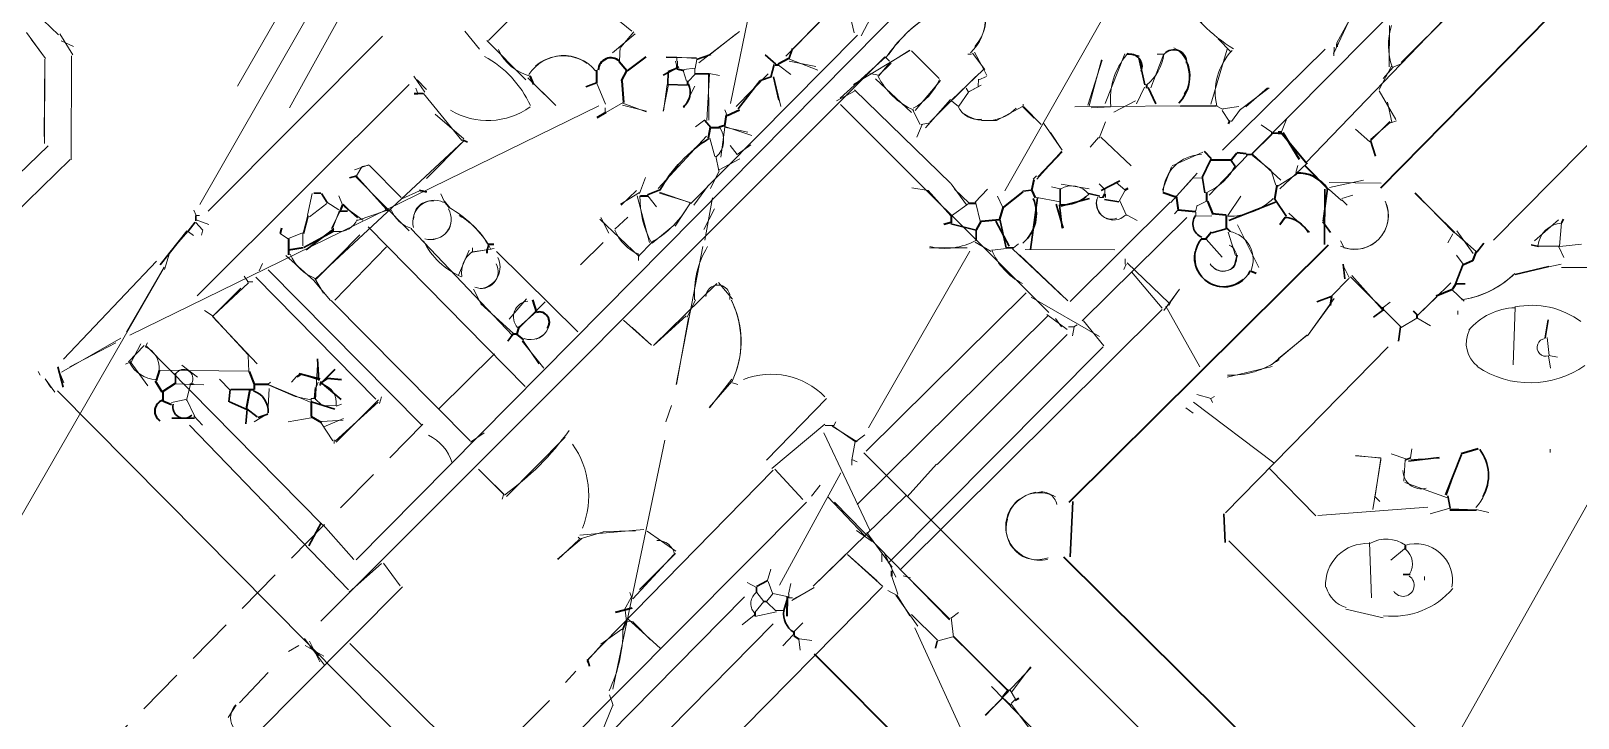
# Model space of a CAD drawing. Header units: millimetres. Extents: x -23299 to 140949, y -27274 to 87783.
# Drawn here: x 93866 to 108544, y 50403 to 56919 of the extents above; entities that cross this region are included whole.
import ezdxf

# ---------------------------------------------------------------- set-up
doc = ezdxf.new("R2010")
doc.units = ezdxf.units.MM
doc.linetypes.add('DASHED', pattern=[666.674799, 446.523571, -220.151228])
for name, color, linetype, lineweight in [('A_DASHED', 8, 'DASHED', 18), ('A_HATCH', 252, 'CONTINUOUS', 15), ('A_MED', 9, 'CONTINUOUS', 20), ('A_THIN', 8, 'CONTINUOUS', 15), ('CHECK', 2, 'CONTINUOUS', 35), ('P_DASHED', 200, 'DASHED', 20), ('P_NOMARK', 6, 'CONTINUOUS', 35), ('SYM', 4, 'CONTINUOUS', 25), ('TEXT_SHAPE', 7, 'CONTINUOUS', 30)]:
    doc.layers.add(name, color=color, linetype=linetype, lineweight=lineweight)

msp = doc.modelspace()

# ---------------------------------------------------------------- linework, layer by layer
at = {"layer": 'A_DASHED', "lineweight": 15}
msp.add_line((103255, 58740), (105248, 56722), dxfattribs=at)
at = {"layer": 'A_HATCH', "lineweight": 15}
for p, q in [((103308, 54436), (101790, 52934)), ((101705, 52429), (103517, 54221)), ((102463, 52806), (103698, 54039)), ((101998, 51871), (104037, 53923))]:
    msp.add_line(p, q, dxfattribs=at)
at = {"layer": 'A_HATCH', "lineweight": 20}
msp.add_line((102112, 51810), (104598, 54277), dxfattribs=at)
at = {"layer": 'A_MED', "lineweight": 20}
for p, q in [((101289, 60017), (100502, 56231)), ((104866, 58506), (103107, 55402)), ((96768, 57546), (95469, 55273)), ((101602, 57214), (101675, 56901)), ((105962, 55667), (107355, 57117)), ((99400, 57053), (99567, 56915)), ((106755, 56971), (106753, 56579)), ((97202, 56869), (95549, 55211)), ((99586, 56909), (99461, 56766)), ((100589, 56913), (100203, 56615)), ((94252, 56684), (94247, 55697)), ((99893, 56668), (100181, 56665)), ((99995, 56669), (100181, 56657)), ((102817, 56718), (102908, 56546)), ((104244, 56701), (104056, 56231)), ((104614, 56701), (104492, 56378)), ((106229, 56765), (106228, 56682)), ((93998, 56650), (93994, 55850)), ((100055, 56545), (100086, 56442)), ((100163, 56564), (100163, 56513)), ((100184, 56648), (100169, 56563)), ((100304, 56512), (100280, 56069)), ((100295, 56508), (100298, 56071)), ((100299, 56516), (100400, 56495)), ((100957, 56593), (101074, 56507)), ((101824, 56516), (101908, 56498)), ((102027, 56614), (101908, 56495)), ((104028, 56642), (103893, 56215)), ((104022, 56644), (103906, 56210)), ((106774, 56584), (106656, 56364)), ((99233, 56429), (99316, 56224)), ((99914, 56410), (99863, 56158)), ((99903, 56411), (99866, 56157)), ((100164, 56395), (100060, 56189)), ((100907, 56482), (100959, 56262)), ((100915, 56484), (100980, 56203)), ((102882, 56405), (102759, 56339)), ((104431, 56384), (104355, 56226)), ((97589, 56327), (97955, 55881)), ((99485, 56239), (99321, 56144)), ((99477, 56214), (99705, 56159)), ((99482, 56235), (99703, 56153)), ((104345, 56257), (104141, 56148)), ((97701, 56129), (97972, 55894)), ((100258, 56076), (100172, 56010)), ((105108, 56211), (103771, 56198)), ((104769, 56205), (105108, 56205)), ((105111, 56210), (105178, 56175)), ((105167, 56165), (105235, 56063)), ((105326, 56203), (105174, 56180)), ((100450, 56007), (100411, 55723)), ((100429, 56020), (100706, 55927)), ((100446, 56006), (100667, 55958)), ((104062, 56057), (104001, 55901)), ((105537, 56027), (105639, 55960)), ((106765, 56055), (106574, 55889)), ((106759, 56060), (106578, 55879)), ((106820, 56065), (106769, 56048)), ((96954, 55545), (97005, 55631)), ((100365, 55730), (100391, 55593)), ((104688, 55631), (104602, 55410)), ((104984, 55770), (104693, 55641)), ((105404, 55736), (105043, 55360)), ((105456, 55738), (105633, 55595)), ((105458, 55747), (105724, 55503)), ((105969, 55661), (105714, 55420)), ((100397, 55593), (100312, 55423)), ((105633, 55593), (105677, 55455)), ((105876, 55561), (105688, 55444)), ((106181, 55481), (106677, 55475)), ((106508, 55504), (106187, 55433)), ((96534, 55377), (96489, 55171)), ((97552, 55401), (97385, 55328)), ((97754, 55374), (97788, 55306)), ((99611, 55405), (99466, 55268)), ((99617, 55355), (99734, 54913)), ((99718, 55356), (99800, 55252)), ((102224, 55432), (102377, 55407)), ((102627, 55418), (102766, 55286)), ((103035, 55353), (103083, 55250)), ((103639, 55466), (103906, 55421)), ((104000, 55470), (104050, 55419)), ((104054, 55423), (104054, 55372)), ((104055, 55422), (104153, 55479)), ((104161, 55480), (104245, 55411)), ((104243, 55404), (104189, 55304)), ((96672, 55295), (96787, 55221)), ((96813, 55238), (96719, 55046)), ((96793, 55217), (96729, 55052)), ((102768, 55284), (102599, 55164)), ((102831, 55286), (102872, 55114)), ((104748, 55218), (104714, 55184)), ((105801, 55190), (105996, 55009)), ((97472, 55042), (98439, 54027)), ((104260, 55174), (104361, 55122)), ((105070, 55165), (104917, 55163)), ((105314, 55079), (105514, 54677)), ((96231, 54997), (96309, 54945)), ((96444, 55005), (96310, 54950)), ((96447, 54999), (96446, 54880)), ((96735, 55016), (96769, 55016)), ((99294, 54912), (99080, 54700)), ((99754, 54909), (99637, 54788)), ((102824, 54915), (102975, 54827)), ((105016, 54944), (105167, 54774)), ((105223, 55009), (105294, 54789)), ((107357, 54996), (107308, 54909)), ((107368, 55011), (107576, 54827)), ((107394, 55024), (107550, 54808)), ((98055, 54862), (98055, 54828)), ((99630, 54794), (99630, 54743)), ((102392, 54861), (102748, 54861)), ((103121, 54856), (102985, 54840)), ((104149, 54843), (103298, 54846)), ((107390, 54793), (107455, 54706)), ((95058, 54736), (94176, 53805)), ((95129, 54678), (94772, 54062)), ((104307, 54635), (104599, 54291)), ((106311, 54702), (106375, 54573)), ((108383, 54707), (107948, 54611)), ((108388, 54675), (109353, 54675)), ((95858, 54478), (95596, 54216)), ((96558, 54570), (96641, 54433)), ((98066, 54469), (98134, 54333)), ((104762, 54469), (104615, 54267)), ((104762, 54469), (104676, 54351)), ((106370, 54572), (106202, 54401)), ((106863, 54114), (106385, 54586)), ((107462, 54357), (107348, 54463)), ((100170, 54369), (100092, 54203)), ((106230, 54380), (105978, 54027)), ((106188, 54317), (105978, 54028)), ((106761, 54348), (106694, 54296)), ((99753, 53938), (99488, 54177)), ((107014, 54196), (106864, 54105)), ((107014, 54197), (107145, 54122)), ((94671, 53962), (94235, 53735)), ((95297, 53748), (95448, 53637)), ((95930, 53693), (95087, 53702)), ((95656, 53615), (95757, 53513)), ((100517, 53618), (100303, 53346)), ((98905, 48678), (94119, 53506)), ((95508, 53564), (95238, 53571)), ((96117, 53565), (96525, 53395)), ((96558, 53432), (96625, 53369)), ((105059, 53430), (105077, 53396)), ((95337, 53423), (95200, 53396)), ((96115, 53292), (95985, 53213)), ((96626, 53367), (96761, 53364)), ((96813, 53378), (96762, 53361)), ((95411, 53268), (95493, 53181)), ((96526, 53251), (96307, 53211)), ((96616, 53205), (96729, 53032)), ((96829, 53228), (96625, 53216)), ((96830, 53242), (96644, 53165)), ((101398, 53190), (100894, 52769)), ((101468, 53172), (101706, 53023)), ((101481, 53169), (101688, 53022)), ((106065, 47866), (109026, 53133)), ((99879, 53037), (99386, 50677)), ((101389, 53109), (101825, 52184)), ((101655, 52853), (101654, 52802)), ((101655, 52855), (101705, 52834)), ((101767, 52919), (104404, 50282)), ((99157, 50963), (100908, 52752)), ((100922, 52763), (101190, 52474)), ((101550, 52727), (100967, 51664)), ((105615, 52770), (106057, 52319)), ((101426, 52502), (101773, 52135)), ((106075, 52323), (107120, 52404)), ((101795, 52163), (102037, 51835)), ((99092, 52104), (98862, 51910)), ((100887, 51815), (100850, 51697)), ((100662, 51687), (100749, 51641)), ((101943, 51645), (99063, 48726)), ((99560, 51546), (99493, 51426)), ((100752, 51595), (100818, 51508)), ((101296, 51641), (101086, 51517)), ((101996, 51611), (102084, 51566)), ((102072, 51567), (102279, 51274)), ((102081, 51572), (102205, 51371)), ((99497, 51426), (99412, 51405)), ((99504, 51425), (99517, 51322)), ((100729, 51378), (100614, 51288)), ((100818, 51509), (100735, 51405)), ((100847, 51503), (100933, 51420)), ((100937, 51424), (101004, 51424)), ((102220, 51385), (102466, 51140)), ((99472, 51247), (99274, 51102)), ((102595, 51355), (102617, 51169)), ((96460, 51158), (96652, 50904)), ((99278, 51098), (99145, 50948)), ((101099, 51191), (100999, 51087)), ((101152, 51151), (101165, 51048)), ((101156, 51155), (101275, 51139)), ((99141, 50945), (99170, 50895)), ((103664, 50000), (102978, 50703)), ((98786, 50569), (97022, 48816)), ((103079, 50600), (103162, 50525)), ((103199, 50576), (103165, 50542)), ((103165, 50536), (103376, 50253))]:
    msp.add_line(p, q, dxfattribs=at)
at = {"layer": 'A_MED', "lineweight": 15}
msp.add_line((99987, 53567), (100242, 54875), dxfattribs=at)
at = {"layer": 'A_MED', "lineweight": 20}
for centre, radius, start, end in [((104754, 56272), 647, 139.3224, 185.8369), ((104186, 56744), 429, 308.1745, 354.0849), ((104563, 56497), 300, 324.3794, 60.7636), ((105678, 56335), 576, 136.2065, 192.8152), ((102933, 56461), 393, 237.8433, 315.6361), ((100225, 55882), 213, 312.2494, 34.671), ((104975, 55380), 366, 90.6173, 178.729), ((104798, 55896), 556, 293.5933, 332.9572), ((103740, 55241), 208, 38.9466, 120.9569), ((104137, 55286), 161, 158.9848, 315.1407), ((97562, 55334), 300, 201.8323, 253.941), ((104118, 55279), 145, 162.3759, 290.2773), ((105237, 55760), 598, 268.5244, 314.0429), ((98230, 55242), 712, 206.2176, 246.9099), ((102535, 55483), 626, 257.0209, 298.2754), ((105189, 54749), 272, 336.4094, 79.5261), ((96709, 54959), 414, 202.4322, 249.3421), ((105174, 54771), 132, 207.1848, 62.6701), ((105178, 54787), 146, 211.913, 317.3957), ((107306, 55274), 914, 278.2333, 314.253), ((107318, 55253), 891, 279.7968, 314.6096), ((94869, 53726), 214, 354.7398, 67.6846), ((95315, 53621), 87.9, 330.8642, 146.5357), ((100889, 52951), 712, 44.3992, 111.5981), ((96581, 53393), 182, 351.1852, 76.693), ((95935, 50406), 175, 135.1979, 280.6399)]:
    msp.add_arc(centre, radius, start, end, dxfattribs=at)
at = {"layer": 'A_THIN', "lineweight": 15}
for p, q in [((105451, 55757), (112092, 62453)), ((98068, 59346), (96318, 56189)), ((98207, 56827), (100488, 59160)), ((92899, 58060), (94128, 56882)), ((96728, 57963), (95825, 56395)), ((96953, 51902), (102438, 57448)), ((107361, 57111), (106865, 56620)), ((101835, 57047), (101742, 56873)), ((106224, 56701), (106389, 57052)), ((106391, 57051), (106254, 56806)), ((93825, 56903), (94006, 56656)), ((93869, 56842), (94006, 56656)), ((94139, 56892), (94263, 56691)), ((94153, 56825), (94270, 56771)), ((97982, 56918), (98123, 56747)), ((98190, 56829), (98560, 56456)), ((99597, 56892), (99382, 56712)), ((100128, 55282), (101708, 56879)), ((100553, 56888), (100314, 56698)), ((101968, 56674), (96616, 51323)), ((99455, 56768), (99451, 56632)), ((99994, 56666), (99994, 56632)), ((101544, 56281), (101975, 56673)), ((101670, 56411), (102205, 56734)), ((101976, 56666), (102010, 56631)), ((102018, 56618), (102205, 56736)), ((102220, 56729), (102484, 56467)), ((102220, 56729), (102484, 56467)), ((102756, 56699), (102790, 56699)), ((102800, 56707), (102915, 56552)), ((104551, 56699), (104619, 56699)), ((105214, 56746), (105060, 56224)), ((106144, 56745), (105171, 55789)), ((106251, 56801), (106251, 56767)), ((106263, 56801), (106263, 56767)), ((93999, 56650), (93993, 55918)), ((99982, 56633), (99991, 56597)), ((100000, 56632), (100000, 56598)), ((100163, 56567), (100061, 56554)), ((101058, 56631), (101312, 56581)), ((101062, 56651), (101333, 56547)), ((102019, 56624), (101911, 56492)), ((102598, 56261), (102902, 56553)), ((102911, 56548), (102934, 56497)), ((106873, 56610), (106789, 56575)), ((95443, 54407), (97453, 56410)), ((97500, 56489), (97604, 56338)), ((97518, 56376), (97538, 56327)), ((97529, 56454), (97619, 56362)), ((102592, 55472), (101680, 56361)), ((101879, 56465), (102220, 56145)), ((102494, 56448), (102256, 56163)), ((102395, 56054), (102830, 56487)), ((102739, 56377), (102757, 56343)), ((102852, 56390), (102755, 56339)), ((102857, 56461), (102853, 56393)), ((102933, 56487), (102859, 56454)), ((105614, 56380), (105340, 56173)), ((105598, 56378), (105391, 56199)), ((101679, 56347), (101508, 56255)), ((101547, 56220), (103524, 54250)), ((102590, 56267), (102354, 55999)), ((102600, 56255), (102666, 56203)), ((102762, 56337), (102669, 56205)), ((103279, 56223), (103279, 56189)), ((106657, 56352), (106816, 56080)), ((106736, 56243), (106778, 56054)), ((94805, 54034), (99253, 56210)), ((99315, 56190), (99315, 56156)), ((100448, 56172), (100468, 56122)), ((102234, 56166), (102303, 56031)), ((102888, 56070), (103024, 56070)), ((103025, 56068), (103272, 56202)), ((103284, 56194), (103385, 56092)), ((103285, 56199), (103451, 56032)), ((103923, 56191), (104109, 56199)), ((105342, 56178), (105256, 56059)), ((105782, 56087), (105729, 55961)), ((102322, 56031), (102271, 55912)), ((102398, 56047), (102313, 56032)), ((103472, 56045), (103651, 55789)), ((103539, 55955), (103650, 55788)), ((105641, 55941), (105451, 55752)), ((94030, 55830), (93102, 54938)), ((96565, 54568), (97970, 55872)), ((97971, 55875), (97619, 55519)), ((100306, 55903), (100353, 55727)), ((100500, 55833), (100565, 55746)), ((100697, 55839), (100566, 55747)), ((103995, 55908), (103916, 55818)), ((104017, 55911), (104305, 55639)), ((92142, 53669), (94239, 55700)), ((96937, 55601), (97073, 55649)), ((97008, 55634), (97075, 55646)), ((97078, 55642), (97380, 55340)), ((97079, 55642), (97380, 55339)), ((100591, 55706), (100390, 55598)), ((105884, 55644), (105865, 55576)), ((97455, 55024), (96949, 55535)), ((96954, 55540), (97237, 55229)), ((99695, 55528), (99639, 55377)), ((104931, 55571), (104680, 55291)), ((104885, 55519), (104734, 55353)), ((104987, 55526), (104885, 55522)), ((96786, 55356), (96821, 55271)), ((99641, 55388), (99459, 55277)), ((99828, 55381), (100119, 55291)), ((99830, 55389), (100124, 55288)), ((100295, 55457), (100154, 55266)), ((100259, 54936), (100331, 55336)), ((102378, 55406), (102594, 55165)), ((102597, 55469), (102741, 55271)), ((103394, 55341), (103629, 55298)), ((103547, 55441), (103631, 55421)), ((104003, 55338), (104037, 55338)), ((104060, 55372), (104060, 55338)), ((105343, 55353), (105220, 55168)), ((106182, 55414), (106300, 55312)), ((106407, 55361), (106304, 55329)), ((95413, 55220), (95433, 55170)), ((96673, 55282), (96508, 55156)), ((96839, 55254), (97015, 55124)), ((96877, 55226), (96965, 55145)), ((97229, 55214), (96960, 55122)), ((100122, 55290), (99979, 55068)), ((100351, 55233), (100250, 55036)), ((103726, 54352), (104675, 55294)), ((104197, 55307), (104261, 55169)), ((104930, 55265), (104914, 55202)), ((104917, 55201), (104917, 55167)), ((105019, 55304), (104935, 55262)), ((106303, 55316), (106354, 55265)), ((95431, 55169), (95465, 55169)), ((95431, 55102), (95494, 55034)), ((95435, 55129), (95555, 55084)), ((97065, 55061), (98555, 53548)), ((99262, 55135), (99636, 54780)), ((99274, 55150), (99348, 55002)), ((99974, 55084), (99760, 54905)), ((103838, 54171), (104831, 55149)), ((95357, 55021), (95178, 54814)), ((95361, 55014), (95410, 54978)), ((95497, 55032), (95484, 54981)), ((96985, 54985), (96571, 54566)), ((103236, 54899), (103187, 54863)), ((106290, 54929), (106324, 54861)), ((95181, 54812), (95132, 54658)), ((96283, 54788), (96549, 54553)), ((97239, 54870), (96748, 54366)), ((98025, 54841), (97921, 54602)), ((98262, 54855), (98056, 54821)), ((98191, 54844), (98056, 54824)), ((99054, 54065), (98284, 54828)), ((101813, 53155), (102774, 54829)), ((103179, 54852), (103667, 54391)), ((103245, 54796), (103703, 54359)), ((104246, 54759), (104246, 54708)), ((92489, 50091), (95124, 54662)), ((96063, 54714), (96032, 54644)), ((97572, 53182), (96118, 54653)), ((104256, 54707), (104236, 54657)), ((104665, 54338), (104266, 54720)), ((95929, 54530), (95595, 54217)), ((95888, 54592), (95923, 54542)), ((95919, 54539), (95970, 54539)), ((97138, 53428), (95999, 54585)), ((96548, 54556), (96709, 54363)), ((100373, 54523), (99774, 53935)), ((100388, 54533), (100521, 54374)), ((96714, 54363), (98032, 53032)), ((98134, 54330), (98445, 54049)), ((98568, 54378), (98404, 54184)), ((104005, 54022), (103355, 54395)), ((104632, 54308), (104956, 53734)), ((104679, 54349), (104661, 54315)), ((95513, 54269), (95595, 54214)), ((95590, 54210), (96011, 53763)), ((95591, 54211), (95928, 53847)), ((100082, 54216), (99773, 53937)), ((100103, 54198), (99990, 53567)), ((103505, 54229), (103696, 54089)), ((103585, 54193), (103643, 54113)), ((103852, 54169), (104044, 53932)), ((99752, 53938), (99571, 54107)), ((103710, 54112), (103761, 54112)), ((103764, 54112), (103749, 54026)), ((103793, 54132), (103760, 54114)), ((105972, 54035), (105638, 53756)), ((105973, 54034), (105702, 53812)), ((94719, 54005), (94157, 53684)), ((94941, 53937), (94791, 53781)), ((94910, 53951), (94810, 53765)), ((94971, 53960), (94953, 53926)), ((96637, 52232), (94960, 53932)), ((98528, 53978), (98731, 53722)), ((98533, 53987), (98686, 53762)), ((94797, 53776), (94763, 53759)), ((94807, 53783), (94975, 53552)), ((95928, 53842), (95935, 53689)), ((105643, 53737), (105216, 53634)), ((93936, 53690), (93953, 53656)), ((94000, 53620), (94092, 53494)), ((94002, 53621), (94054, 53537)), ((94138, 53682), (94177, 53583)), ((96138, 53589), (96118, 53569)), ((96386, 53641), (96337, 53588)), ((96417, 53664), (96386, 53643)), ((96425, 53653), (96391, 53635)), ((96591, 53587), (96573, 53536)), ((96610, 53586), (96610, 53552)), ((100515, 53593), (100299, 53349)), ((100521, 53581), (100572, 53565)), ((95379, 53568), (95342, 53415)), ((96116, 53564), (96373, 53453)), ((96372, 53451), (96522, 53422)), ((96524, 53433), (96558, 53433)), ((96524, 53433), (96524, 53399)), ((97192, 53448), (97174, 53386)), ((101414, 53433), (100846, 52848)), ((104928, 53470), (105063, 53433)), ((105095, 53451), (105061, 53433)), ((95345, 53419), (95418, 53269)), ((97160, 53397), (96754, 53029)), ((97164, 53419), (96761, 53019)), ((99942, 53366), (99889, 53213)), ((104823, 53345), (104891, 53294)), ((104894, 53399), (105659, 52823)), ((96879, 51618), (95369, 53181)), ((101402, 53177), (101487, 53177)), ((101502, 53212), (101484, 53178)), ((96743, 53042), (96743, 53007)), ((98167, 53108), (98037, 53020)), ((98936, 53067), (98377, 52503)), ((101686, 53024), (101654, 52853)), ((101776, 53090), (101690, 53022)), ((98113, 52764), (98347, 52528)), ((98178, 52697), (98349, 52530)), ((102458, 52812), (102178, 52500)), ((101354, 52611), (101271, 52507)), ((97461, 48669), (101224, 52450)), ((98353, 52529), (98337, 52478)), ((101286, 51653), (102167, 52510)), ((102580, 51335), (101488, 52450)), ((96640, 52236), (96931, 51905)), ((99057, 52119), (99074, 52102)), ((99682, 52191), (99075, 52138)), ((99298, 52170), (99078, 52101)), ((99602, 52177), (99297, 52171)), ((99712, 52175), (99984, 51984)), ((101698, 52183), (101847, 52076)), ((99068, 52096), (98865, 51907)), ((99980, 51962), (99640, 51621)), ((101939, 51968), (101938, 51883)), ((102071, 51738), (101957, 51977)), ((97193, 51870), (96884, 51598)), ((97212, 51872), (97368, 51657)), ((99966, 51953), (99576, 51533)), ((101591, 51948), (101286, 51653)), ((101895, 51703), (101612, 51954)), ((101947, 51649), (101614, 51955)), ((100861, 51699), (100906, 51578)), ((101074, 51679), (101053, 51577)), ((102034, 51745), (102090, 51577)), ((102142, 51750), (102210, 51734)), ((102202, 51723), (102583, 51342)), ((95975, 50221), (97392, 51647)), ((100636, 51551), (99354, 50254)), ((99547, 51593), (99567, 51544)), ((100902, 51578), (100849, 51511)), ((100905, 51584), (101042, 51556)), ((101056, 51577), (101056, 51543)), ((101056, 51543), (101090, 51543)), ((101297, 51639), (101097, 51530)), ((100940, 51409), (100735, 51365)), ((102666, 51404), (102599, 51352)), ((99513, 51323), (99581, 51318)), ((99533, 51340), (99836, 51066)), ((99578, 51313), (99743, 51145)), ((100907, 51296), (99721, 50092)), ((102251, 51259), (103145, 49304)), ((96409, 51090), (96311, 51033)), ((96645, 50991), (96468, 51092)), ((96608, 50936), (96508, 51132)), ((96513, 51083), (96593, 50994)), ((98378, 49635), (96891, 51111)), ((102611, 51173), (102460, 51133)), ((102618, 51174), (103132, 50670)), ((102619, 51179), (103133, 50661)), ((96117, 50836), (95844, 50546)), ((99036, 50846), (98939, 50740)), ((102923, 50428), (103355, 50882)), ((103349, 50889), (103173, 50650)), ((103152, 50674), (103209, 50576)), ((95814, 50525), (95737, 50408)), ((99388, 50524), (99248, 50184)), ((99354, 50623), (99391, 50522)), ((103086, 50596), (102920, 50430))]:
    msp.add_line(p, q, dxfattribs=at)
for centre, radius, start, end in [((102459, 57047), 464, 313.5122, 44.9745), ((102511, 57047), 415, 318.1695, 38.5902), ((106163, 58167), 1674, 212.8243, 237.9044), ((103200, 55824), 1484, 122.014, 145.4786), ((103058, 55989), 1268, 120.5197, 146.2782), ((107384, 56783), 639, 162.951, 198.8126), ((97690, 55795), 1004, 24.4305, 61.5118), ((98712, 56930), 452, 204.5513, 256.1184), ((98920, 56294), 391, 39.1347, 147.3233), ((98914, 56289), 394, 54.3656, 131.4871), ((102519, 56800), 690, 206.4805, 246.4116), ((101964, 56685), 569, 298.6714, 336.413), ((98200, 56754), 685, 239.036, 305.9934), ((102850, 56283), 203, 203.0274, 280.2888), ((100529, 55338), 885, 178.8567, 208.5876), ((97693, 55109), 204, 64.3919, 195.7032), ((97663, 55141), 166, 82.5278, 182.116), ((97659, 55134), 194, 253.3532, 30.1286), ((97301, 54312), 1074, 32.7869, 59.9042), ((99306, 55722), 922, 298.7198, 332.0139), ((96788, 55206), 189, 264.1714, 336.8545), ((97673, 55124), 179, 273.1208, 3.5159), ((97572, 54531), 730, 25.6856, 60.7585), ((99791, 55185), 415, 201.9378, 247.6349), ((98188, 54631), 236, 123.82, 189.8026), ((98114, 54679), 203, 282.1719, 26.7448), ((101033, 54426), 872, 149.1611, 183.8186), ((103544, 55065), 605, 201.5559, 243.4), ((98141, 54635), 158, 246.8509, 28.8116), ((100384, 54395), 114, 348.6088, 176.5948), ((98595, 54207), 151, 95.7554, 222.3935), ((99735, 53977), 868, 341.6562, 26.6425), ((99703, 53973), 899, 334.6621, 25.9448), ((98612, 54161), 171, 286.6059, 12.4634), ((98605, 54174), 183, 250.8096, 334.5973), ((95058, 53897), 283, 205.4863, 268.8123), ((105256, 54417), 762, 267.0404, 306.4368), ((96843, 54648), 2614, 305.4279, 324.5263), ((98315, 52515), 843, 338.4158, 35.1863), ((99811, 51922), 165, 10.8289, 92.0445), ((100827, 51489), 131, 125.8476, 221.4186), ((98179, 51232), 1303, 334.0721, 0.2318)]:
    msp.add_arc(centre, radius, start, end, dxfattribs=at)
at = {"layer": 'CHECK', "lineweight": 15}
for p, q in [((96565, 53419), (96589, 53808)), ((96126, 53528), (96114, 53297))]:
    msp.add_line(p, q, dxfattribs=at)
at = {"layer": 'P_DASHED', "lineweight": 30}
msp.add_line((97584, 53190), (94388, 49931), dxfattribs=at)
at = {"layer": 'P_NOMARK', "lineweight": 40}
for p, q in [((109269, 58070), (106669, 55429)), ((105955, 55641), (106177, 55416)), ((106172, 54888), (103712, 52447)), ((103663, 51931), (106024, 49594)), ((101296, 51012), (105473, 46827))]:
    msp.add_line(p, q, dxfattribs=at)
at = {"layer": 'P_NOMARK', "lineweight": 30}
for p, q in [((109753, 56970), (107741, 54935)), ((106168, 55423), (106126, 55116)), ((106140, 55419), (106137, 54895)), ((106122, 55109), (106196, 55008)), ((107649, 54907), (107583, 54820)), ((106859, 54112), (106839, 53976)), ((105198, 52348), (106743, 53923)), ((103751, 52455), (103726, 51931)), ((96620, 52255), (96503, 52037)), ((105184, 52341), (105197, 52068)), ((108397, 48921), (105232, 52082))]:
    msp.add_line(p, q, dxfattribs=at)
at = {"layer": 'SYM', "lineweight": 40}
msp.add_arc((105892, 55244), 327, 32.4132, 94.2099, dxfattribs=at)
at = {"layer": 'SYM', "lineweight": 20}
for centre, radius, start, end in [((106425, 55167), 319, 244.7389, 25.2242), ((106424, 55166), 319, 251.529, 22.4524), ((103456, 52404), 144, 9.0826, 112.0752), ((103434, 52220), 320, 61.4723, 284.6387), ((103450, 52217), 331, 98.9128, 167.0543), ((103412, 52199), 295, 162.123, 291.0859)]:
    msp.add_arc(centre, radius, start, end, dxfattribs=at)
at = {"layer": 'SYM', "lineweight": 30}
for centre, radius, start, end in [((105741, 54870), 281, 29.0041, 85.338), ((101215, 51393), 209, 171.8367, 237.6929)]:
    msp.add_arc(centre, radius, start, end, dxfattribs=at)
at = {"layer": 'SYM', "lineweight": 15}
msp.add_arc((97438, 52689), 445, 17.4282, 63.2564, dxfattribs=at)
at = {"layer": 'TEXT_SHAPE', "lineweight": 30}
for p, q in [((101588, 57253), (101029, 56680)), ((101425, 57085), (101097, 56750)), ((99893, 56669), (99994, 56666)), ((100316, 56694), (100181, 56649)), ((100833, 56692), (100932, 56605)), ((101090, 56753), (101055, 56651)), ((104379, 56679), (104266, 56704)), ((104435, 56407), (104378, 56665)), ((100012, 56578), (99863, 56500)), ((99911, 56530), (99908, 56411)), ((99993, 56565), (99913, 56533)), ((100168, 56508), (100100, 56440)), ((100163, 56513), (100299, 56513)), ((100859, 56511), (100556, 56202)), ((100918, 56600), (100885, 56480)), ((106790, 56576), (106694, 56469)), ((98580, 56475), (98846, 56212)), ((98641, 56414), (98846, 56212)), ((99231, 56427), (99131, 56390)), ((99909, 56412), (100095, 56404)), ((100784, 56449), (100575, 56180)), ((100889, 56485), (100788, 56450)), ((104464, 56383), (104539, 56226)), ((97537, 56326), (97587, 56326)), ((100261, 56068), (100316, 56004)), ((105632, 55950), (105700, 55950)), ((106433, 55986), (106569, 55868)), ((97959, 55885), (98008, 55865)), ((100275, 55920), (99817, 55424)), ((103644, 55775), (103408, 55512)), ((106575, 55880), (106622, 55731)), ((105058, 55693), (104976, 55530)), ((105253, 55691), (105286, 55640)), ((105394, 55746), (105462, 55746)), ((96957, 55546), (96889, 55527)), ((103407, 55546), (103373, 55512)), ((104019, 55407), (104198, 55497)), ((104980, 55524), (105002, 55385)), ((96618, 55381), (96550, 55381)), ((96675, 55292), (96622, 55376)), ((99834, 55412), (99715, 55363)), ((102941, 55417), (102825, 55296)), ((103360, 55408), (103275, 55398)), ((103416, 55335), (103349, 54846)), ((103631, 55423), (103630, 55304)), ((103903, 55378), (104007, 55352)), ((106995, 55381), (107371, 55012)), ((106997, 55383), (107366, 55006)), ((97227, 55220), (97278, 55220)), ((97788, 55306), (97840, 55239)), ((103593, 55276), (103658, 55047)), ((103623, 55269), (103650, 55047)), ((103630, 55304), (103630, 55270)), ((103908, 55330), (103638, 55258)), ((104051, 55320), (104188, 55297)), ((105673, 55295), (105232, 55121)), ((105668, 55324), (105779, 55160)), ((95425, 55106), (95357, 55021)), ((95431, 55169), (95431, 55118)), ((96496, 55170), (96451, 54998)), ((96741, 55041), (96476, 54844)), ((96735, 55050), (96735, 55016)), ((99530, 55152), (99405, 55039)), ((102594, 55091), (102833, 55030)), ((103021, 55116), (103146, 54879)), ((103058, 55135), (103119, 54861)), ((105206, 55042), (105070, 55004)), ((108405, 55133), (108387, 55100)), ((95348, 55023), (95093, 54700)), ((96734, 55018), (96454, 54865)), ((98211, 54895), (98195, 54844)), ((102833, 55031), (102833, 54929)), ((103120, 54861), (103188, 54861)), ((105309, 54792), (105284, 54690)), ((108100, 54890), (108168, 54874)), ((106314, 54706), (106330, 54567)), ((107455, 54708), (107381, 54522)), ((108267, 54684), (107948, 54610)), ((106398, 54598), (106684, 54277)), ((107338, 54529), (107015, 54214)), ((107388, 54520), (107472, 54520)), ((98746, 54350), (98499, 54103)), ((106202, 54400), (106065, 54351)), ((107203, 54398), (107022, 54222)), ((98659, 54254), (98496, 54109)), ((106689, 54269), (106602, 54203)), ((108261, 54180), (108230, 54010)), ((98440, 54046), (98389, 53978)), ((94123, 53735), (94173, 53542)), ((96585, 53808), (96596, 53603)), ((98263, 53857), (97733, 53333)), ((95238, 53672), (95238, 53569)), ((96428, 53666), (96596, 53612)), ((96611, 53590), (96808, 53424)), ((95373, 53569), (95407, 53569)), ((95757, 53519), (95744, 53400)), ((95762, 53518), (95949, 53518)), ((96566, 53536), (96555, 53433)), ((95751, 53400), (95913, 53329)), ((95917, 53331), (95905, 53194)), ((96014, 53260), (95916, 53334)), ((96115, 53285), (96018, 53253)), ((96529, 53403), (96749, 53332)), ((95202, 53246), (95418, 53246)), ((106956, 52871), (106907, 52850)), ((106934, 52838), (107227, 52873)), ((107286, 52520), (107438, 52902)), ((107309, 52511), (107330, 52393)), ((107327, 52375), (107581, 52375)), ((100850, 51703), (100749, 51651)), ((106884, 51763), (106952, 51763)), ((100751, 51645), (100751, 51594)), ((101044, 51541), (101010, 51422)), ((100819, 51509), (100852, 51509)), ((99514, 51322), (99478, 51237)), ((101190, 51305), (101105, 51219)), ((102463, 51133), (102447, 51065)), ((99146, 50961), (99165, 50894))]:
    msp.add_line(p, q, dxfattribs=at)
at = {"layer": 'TEXT_SHAPE', "lineweight": 40}
for p, q in [((99701, 56674), (99524, 56541)), ((101057, 56658), (100956, 56605)), ((99232, 56547), (99231, 56428)), ((99448, 56629), (99518, 56545)), ((99520, 56547), (99466, 56446)), ((99993, 56560), (100061, 56543)), ((99994, 56598), (99994, 56564)), ((100926, 56598), (100960, 56598)), ((98600, 56494), (98635, 56410)), ((99473, 56445), (99489, 56241)), ((100095, 56445), (100095, 56411)), ((104448, 56410), (104448, 56376)), ((97503, 56326), (97537, 56326)), ((99321, 56145), (99235, 56095)), ((100463, 56122), (100445, 56020)), ((100587, 56168), (100470, 56113)), ((105241, 56070), (105223, 56037)), ((100310, 56003), (100292, 55901)), ((100313, 56002), (100398, 56002)), ((100448, 56023), (100397, 56006)), ((105700, 55961), (105734, 55961)), ((105700, 55950), (105734, 55950)), ((105722, 55963), (105975, 55660)), ((105743, 55956), (105899, 55703)), ((105067, 55707), (105000, 55775)), ((103645, 55773), (103420, 55533)), ((105055, 55695), (105258, 55695)), ((105306, 55760), (105255, 55697)), ((105395, 55752), (105310, 55763)), ((103380, 55507), (103359, 55406)), ((97550, 55410), (97618, 55394)), ((99650, 55356), (99718, 55356)), ((103276, 55394), (103092, 55248)), ((103361, 55406), (103393, 55337)), ((104052, 55373), (104034, 55339)), ((104273, 55425), (104240, 55407)), ((104607, 55388), (104728, 55344)), ((104730, 55354), (104751, 55219)), ((105020, 55388), (105019, 55303)), ((105685, 55456), (105665, 55320)), ((96822, 55270), (96802, 55221)), ((96804, 55209), (96871, 55212)), ((96824, 55275), (96875, 55224)), ((102766, 55287), (102834, 55287)), ((103091, 55252), (103055, 55133)), ((104748, 55222), (104918, 55208)), ((105027, 55306), (105076, 55187)), ((105070, 55187), (105206, 55176)), ((96243, 55050), (96230, 54999)), ((102596, 55102), (102528, 55084)), ((102596, 55168), (102596, 55100)), ((102881, 55119), (102832, 55032)), ((103054, 55126), (102884, 55113)), ((105205, 55167), (105205, 55048)), ((105209, 55052), (105243, 55018)), ((105765, 55149), (105714, 55081)), ((96311, 54948), (96310, 54846)), ((98208, 54896), (98259, 54896)), ((104967, 54946), (105018, 54946)), ((105066, 55011), (105014, 54949)), ((96310, 54846), (96310, 54795)), ((96449, 54862), (96311, 54839)), ((98191, 54845), (98191, 54811)), ((107576, 54826), (107543, 54740)), ((105441, 54641), (105490, 54621)), ((107542, 54738), (107458, 54702)), ((107354, 54468), (107199, 54405)), ((107384, 54522), (107351, 54471)), ((98626, 54368), (98662, 54249)), ((106204, 54401), (106193, 54315)), ((106692, 54299), (106692, 54265)), ((106980, 54265), (107014, 54231)), ((107014, 54231), (107013, 54197)), ((98441, 54045), (98475, 54045)), ((98474, 54043), (98540, 53991)), ((98495, 54113), (98476, 54045)), ((95046, 53600), (95108, 53495)), ((95086, 53706), (95054, 53603)), ((95233, 53576), (95119, 53500)), ((95937, 53690), (95985, 53570)), ((96409, 53670), (96607, 53621)), ((96749, 53708), (96603, 53563)), ((96676, 53622), (96626, 53588)), ((96814, 53609), (96678, 53624)), ((95119, 53501), (95118, 53416)), ((95943, 53519), (95907, 53332)), ((95949, 53518), (95983, 53518)), ((95983, 53569), (96118, 53569)), ((95983, 53569), (95983, 53518)), ((95116, 53410), (95200, 53376)), ((96524, 53399), (96524, 53263)), ((96524, 53263), (96622, 53206)), ((107434, 52913), (107596, 52959)), ((106902, 52035), (106902, 52001)), ((102031, 51798), (102031, 51747)), ((101039, 51555), (101038, 51368)), ((99571, 51444), (99412, 51405)), ((100733, 51407), (100733, 51373)), ((101104, 51184), (101153, 51148)), ((101105, 51219), (101105, 51185)), ((103139, 50672), (103086, 50605)), ((103238, 50588), (103204, 50570))]:
    msp.add_line(p, q, dxfattribs=at)
at = {"layer": 'TEXT_SHAPE', "lineweight": 20}
for p, q in [((108358, 55129), (108129, 54927)), ((108387, 55099), (108367, 54877)), ((108575, 54898), (108372, 54875)), ((108168, 54877), (108372, 54877)), ((108361, 54872), (108408, 54769)), ((107946, 54298), (107927, 53754)), ((108252, 54011), (108271, 53840)), ((108262, 53838), (108281, 53720)), ((108266, 53842), (108350, 53824)), ((106671, 52853), (106598, 52381)), ((106904, 52852), (106890, 52649)), ((106968, 52955), (106953, 52870)), ((106957, 52854), (107228, 52868)), ((107296, 52517), (107434, 52904)), ((107434, 52913), (107596, 52959)), ((106901, 52636), (107304, 52492)), ((107327, 52388), (107581, 52378)), ((106565, 52069), (106583, 51542)), ((106897, 52007), (106766, 51899)), ((106339, 51437), (106695, 51352))]:
    msp.add_line(p, q, dxfattribs=at)
at = {"layer": 'TEXT_SHAPE', "lineweight": 15}
for p, q in [((107403, 54265), (107403, 54231)), ((106432, 52893), (106676, 52866)), ((106432, 52891), (106669, 52871)), ((106672, 52863), (106618, 52511)), ((106772, 52908), (106909, 52861)), ((108278, 52954), (108278, 52920)), ((106612, 52508), (106663, 52457)), ((107327, 52393), (107142, 52338)), ((107578, 52381), (107698, 52351)), ((107087, 51746), (107087, 51712))]:
    msp.add_line(p, q, dxfattribs=at)
at = {"layer": 'TEXT_SHAPE', "lineweight": 40}
for centre, radius, start, end in [((99368, 56543), 120, 46.4729, 178.351), ((98690, 54159), 94.5, 321.7131, 106.9791), ((95151, 53313), 109, 107.5184, 236.3514)]:
    msp.add_arc(centre, radius, start, end, dxfattribs=at)
at = {"layer": 'TEXT_SHAPE', "lineweight": 30}
for centre, radius, start, end in [((104289, 56582), 118, 337.1814, 102.983), ((104709, 56620), 121, 357.2139, 138.8668), ((104500, 56484), 358, 315.8931, 21.0117), ((99944, 56338), 177, 307.9968, 25.7466), ((101013, 54758), 1346, 122.1305, 151.1514), ((103666, 55605), 334, 263.8739, 315.2177), ((103038, 55185), 367, 310.7225, 23.2847), ((105024, 55088), 135, 143.5629, 248.0673), ((105185, 54769), 278, 140.8865, 333.0957), ((105182, 54771), 278, 168.1251, 311.2761), ((95915, 53313), 202, 355.2683, 71.8101), ((95319, 53353), 107, 165.9893, 313.9608), ((107291, 52704), 403, 329.6907, 37.5665)]:
    msp.add_arc(centre, radius, start, end, dxfattribs=at)
at = {"layer": 'TEXT_SHAPE', "lineweight": 20}
for centre, radius, start, end in [((108403, 54854), 242, 93.2294, 174.3798), ((108103, 53532), 785, 53.3633, 101.5848), ((107971, 53684), 611, 92.3916, 139.5243), ((107756, 53956), 273, 153.7129, 232.3501), ((108240, 53918), 84.7, 95.1455, 287.5018), ((108090, 54482), 900, 236.0149, 305.2253), ((107252, 52700), 440, 316.9906, 34.8005), ((107057, 52752), 175, 180.5764, 284.9224), ((106538, 51667), 390, 86.3861, 183.431), ((106725, 51786), 314, 54.5531, 119.7226), ((107004, 51707), 349, 349.3925, 107.1873), ((106791, 51866), 181, 327.3699, 50.5569), ((106884, 51662), 105, 211.3993, 56.1393), ((106415, 51713), 270, 194.9287, 254.4974), ((106787, 52110), 742, 263.1173, 319.8755)]:
    msp.add_arc(centre, radius, start, end, dxfattribs=at)

doc.saveas('drawing.dxf')
